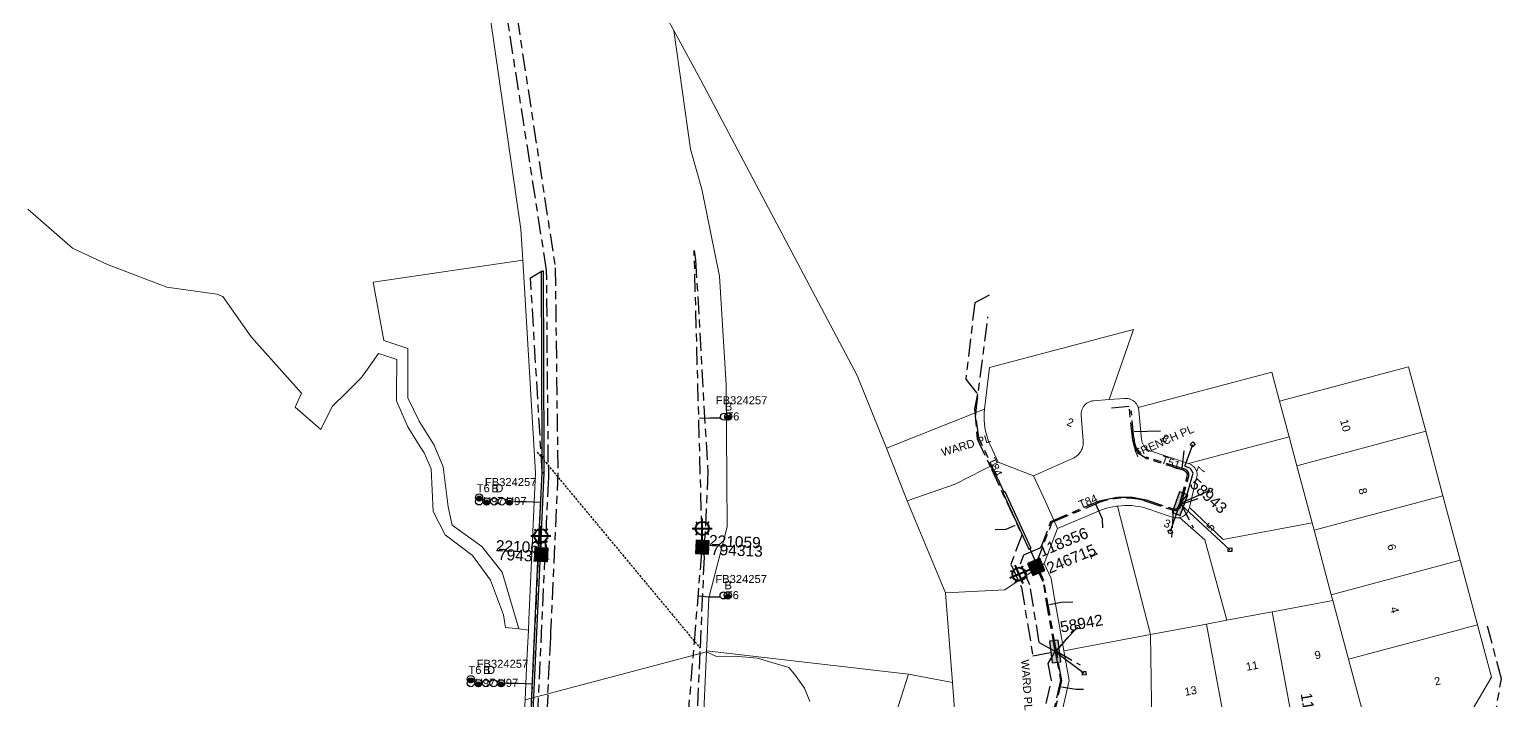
# Model space of a CAD drawing. Header units: metres. Extents: x 300929 to 302396, y 6244220 to 6246836.
# Drawn here: x 301638.2 to 301969.3, y 6245277.2 to 6245428.1 of the extents above; entities that cross this region are included whole.
import ezdxf
from ezdxf.enums import TextEntityAlignment as Align

# ---------------------------------------------------------------- set-up
doc = ezdxf.new("R2010")
doc.units = ezdxf.units.M
doc.linetypes.add('Cable Exist UG', pattern=[8.2, 4, -1.2, 1.8, -1.2])
doc.linetypes.add('DASHED', pattern=[0.75, 0.5, -0.25])
doc.layers.get('0').update_dxf_attribs({"color": 6})
doc.layers.add('Cadastre Land Parcels_SP_EXT', color=7, linetype='Continuous', lineweight=5)
doc.layers.add('Cadastre Roads_SP_EXT', color=7, linetype='Continuous', lineweight=5)
for name, color, linetype in [('Duct_SP_EXT', 7, 'Continuous'), ('Equip_SP_SL_EXT', 7, 'Continuous'), ('Mains_HV_EXT', 7, 'Continuous'), ('Mains_LV_EXT', 7, 'Continuous'), ('Mains_LV_SL_EXT', 7, 'Continuous'), ('Mains_SL_EXT', 7, 'Continuous'), ('Services_SP_EXT', 7, 'Continuous'), ('SupportsUG_SP_LV_EXT', 7, 'Continuous'), ('SupportsUG_SP_LV_SL_EXT', 7, 'Continuous'), ('Trench_SP_EXT', 7, 'Continuous')]:
    doc.layers.add(name, color=color, linetype=linetype)
doc.layers.add('UNKNOWN_FEATURES', color=1, linetype='DASHED', plot=False)
doc.styles.add('COLUMN_LABEL', font='arial.ttf')
doc.styles.add('iecARIAL', font='arial.ttf', dxfattribs={"height": 2})
doc.styles.add('POLE_LABEL', font='arial.ttf')
doc.styles.get("Standard").update_dxf_attribs({"font": 'arial.ttf'})

# ---------------------------------------------------------------- blocks, each defined once
blk = doc.blocks.new('COLUMN_EXT')
blk.add_hatch(color=256).paths.add_polyline_path([(-1.49, 1.48), (-1.49, -1.49), (1.48, -1.49), (1.48, 1.48)])
blk.add_lwpolyline([(-1.49, -1.49), (1.48, -1.49), (1.48, 1.48), (-1.49, 1.48)], close=True)
for tag, height, style, flags, p in [('STRUCTURE_PLANT_NUMBER', 0.2, 'POLE_LABEL', 9, (1.81, 0.03)), ('ASSET_NUM', 2.5, 'COLUMN_LABEL', 8, (2, 2)), ('STREET_CODE', 0.2, 'COLUMN_LABEL', 9, (1.81, -0.2))]:
    blk.add_attdef(tag, text='', height=height, dxfattribs=dict(style=style, flags=flags)).set_placement(p, align=Align.MIDDLE_LEFT)
at = {"flags": 1}
blk.add_attdef('Z', (1.81, -2.35), '', height=0.2, dxfattribs=at)
at = {"flags": 9}
for tag, p in [('COLUMN_TYPE', (1.81, -0.4)), ('OWNED_BY', (1.81, -0.6)), ('STATE', (1.81, -0.8)), ('USAGE', (1.81, -1)), ('STREETNAME', (1.81, -1.6)), ('SUBURB', (1.81, -1.8)), ('LEGEND', (1.81, -1.2)), ('LOCATION', (1.81, -1.4)), ('NOTES', (1.81, -2))]:
    blk.add_attdef(tag, text='', height=0.2, dxfattribs=at).set_placement(p, align=Align.MIDDLE_LEFT)
blk = doc.blocks.new('PILLAR_EXT')
blk.add_hatch(color=256).paths.add_polyline_path([(-2.475, 0.99), (-2.475, -0.99), (2.475, -0.99), (2.475, 0.99)])
blk.add_lwpolyline([(-2.475, -0.99), (2.475, -0.99), (2.475, 0.99), (-2.475, 0.99)], close=True)
at = {"style": 'iecARIAL', "flags": 8}
blk.add_attdef('ASSET_NUM', (1.5, 3.5), '', height=2.5, dxfattribs=at)
for tag, p, flags in [('OWNED_BY', (0, -0.2), 9), ('STATE', (0, -0.4), 9), ('SUPPORT_TYPE', (0, -0.6), 9), ('STREETNAME', (0, -1.8), 9), ('SUBURB', (0, -2), 1), ('USAGE', (0, -0.8), 9), ('LEGEND', (0, -1), 9), ('LOCATION', (0, -1.2), 9), ('NOTES', (0, -1.4), 9), ('PARENT', (0, -1.6), 9)]:
    blk.add_attdef(tag, p, '', height=0.2, dxfattribs=dict(flags=flags))
blk = doc.blocks.new('DUCT_EXT')
blk.add_circle((0, 0.8), 0.8)
at = {"flags": 1}
blk.add_attdef('Z', (0, 0), '', height=0.2, dxfattribs=at)
at = {"flags": 9}
for tag, p in [('DUCT_CODE', (0, 0)), ('XSECT_TYPE', (0, -0.2)), ('STATE', (0, -0.6)), ('FB_REFERENCE', (0, -0.4)), ('NOTES', (0, -0.8))]:
    blk.add_attdef(tag, text='', height=0.2, dxfattribs=at).set_placement(p, align=Align.MIDDLE_LEFT)
blk = doc.blocks.new('*U53')
at = {"lineweight": 40}
for p, q in [((-2.25, 4.22), (2.25, 4.22)), ((-1.46, 5.68), (-1.06, 5.28)), ((0, 1.97), (0, 6.47)), ((1.46, 5.68), (1.06, 5.28)), ((-1.46, 2.76), (-1.06, 3.16)), ((0, 0), (0, 2.72)), ((1.46, 2.76), (1.06, 3.16))]:
    blk.add_line(p, q, dxfattribs=at)
blk.add_circle((0, 4.22), 1.5, dxfattribs=at)
at = {"style": 'iecARIAL', "flags": 8}
blk.add_attdef('ASSET_NUM', (1.5, 1.5), '', height=2.5, dxfattribs=at)
for tag, p, height, flags in [('OPERATING_VOLTAGE', (0.98, -1.65), 0.2, 9), ('ORIENTATION', (0.98, -1.85), 0.2, 9), ('OWNED_BY', (0.98, -2.05), 0.2, 9), ('STATE', (0.98, -2.25), 0.2, 9), ('CONSTRUCTED_VOLTAGE', (0.98, -0.65), 0.2, 9), ('CONTROL_TYPE', (0.98, -0.85), 0.2, 9), ('LANTERN_PURPOSE', (0.98, -1.05), 0.2, 9), ('LANTERN_TYPE', (0.98, -1.25), 0.2, 9), ('NO_PHASES', (0.98, -1.45), 0.2, 9), ('USAGE', (0.98, -2.45), 0.2, 9), ('CEXIST', (0.98, -2.65), 0.2, 9), ('CNEW', (0.98, -2.85), 0.2, 9), ('CNUMBER', (0.98, -3.05), 0.2, 9), ('CREMOVE', (0.98, -3.25), 0.2, 9), ('CREPLACE', (0.98, -3.45), 0.2, 9), ('LNUMBER', (2.18, -3.25), 2.5, 8), ('LKINGHEIGHT', (0.98, -3.65), 0.2, 9), ('LBRACKET', (0.98, -3.85), 0.2, 9), ('LBRACKETVOCAB', (0.98, -4.05), 0.2, 9), ('LCATEGORY', (0.98, -4.25), 0.2, 9), ('LCHARGE1', (0.98, -4.45), 0.2, 9), ('LCHARGE1PERCENT', (0.98, -4.65), 0.2, 9), ('LCHARGE2', (0.98, -4.85), 0.2, 9), ('LCHARGE2PERCENT', (0.98, -5.05), 0.2, 9), ('LCHARGE3', (0.98, -5.25), 0.2, 9), ('LCHARGE3PERCENT', (0.98, -5.45), 0.2, 9), ('LEXIST', (0.98, -5.65), 0.2, 9), ('LLAMP', (0.98, -5.85), 0.2, 9), ('LLAMPVOCAB', (0.98, -6.05), 0.2, 9), ('LMAST', (0.98, -6.25), 0.2, 9), ('LMASTVOCAB', (0.98, -6.45), 0.2, 9), ('LNEW', (0.98, -6.65), 0.2, 9), ('STREETNAME', (0.98, -9.25), 0.2, 9), ('SUBURB', (0.98, -9.45), 0.2, 1), ('LANTNUMBER', (0.98, -6.85), 0.2, 9), ('LOUTREACH', (0.98, -7.25), 0.2, 9), ('LOUTREACHVOCAB', (0.98, -7.45), 0.2, 9), ('LRATECODE', (0.98, -7.65), 0.2, 9), ('LREMOVE', (0.98, -7.85), 0.2, 9), ('LREPLACE', (0.98, -8.05), 0.2, 9), ('LTYPE', (0.98, -8.25), 0.2, 9), ('LTYPEVOCAB', (0.98, -8.45), 0.2, 9), ('LEGEND', (0.98, -8.65), 0.2, 9), ('LOCATION', (0.98, -8.85), 0.2, 9), ('NOTES', (0.98, -9.05), 0.2, 9)]:
    blk.add_attdef(tag, p, '', height=height, dxfattribs=dict(flags=flags))
blk = doc.blocks.new('CCP_EXT')
blk.add_wipeout([(0, 0.57), (0.57, 0), (0, -0.57), (-0.57, 0)])
blk.add_lwpolyline([(-0.57, 0), (0, 0.57), (0.57, 0), (0, -0.57), (-0.57, 0)])
at = {"flags": 1}
blk.add_attdef('Z', (0, 0), '', height=0.2, dxfattribs=at)
at = {"flags": 9}
for tag, p in [('CCP_TYPE', (0, 0)), ('CONSTRUCTED_VOLTAGE', (0, -0.2)), ('OPERATING_VOLTAGE', (0, -0.6)), ('ORIENTATION', (0, -0.8)), ('OWNED_BY', (0, -1)), ('STATE', (0, -1.8)), ('NO_PHASES', (0, -0.4)), ('USAGE', (0, -1.2)), ('LEGEND', (0, -1.4)), ('LIFE_SUPPORT', (0, -1.6)), ('NOTES', (0, -2))]:
    blk.add_attdef(tag, text='', height=0.2, dxfattribs=at).set_placement(p, align=Align.MIDDLE_LEFT)
blk = doc.blocks.new('CABLE_LARGE_EXT')
h = blk.add_hatch(color=256)
edge = h.paths.add_edge_path()
edge.add_arc((0, 0.55), 0.55, 0, 360)
blk.add_circle((0, 0.55), 0.55)
at = {"flags": 1}
blk.add_attdef('Z', (0, 0), '', height=0.2, dxfattribs=at)
at = {"flags": 9}
for tag, p in [('COND_CODE', (0, 0)), ('STATE', (0, -0.4)), ('XSECT_SIZE', (0, -0.6)), ('FB_REFERENCE', (0, -0.2)), ('NOTES', (0, -0.8))]:
    blk.add_attdef(tag, text='', height=0.2, dxfattribs=at).set_placement(p, align=Align.MIDDLE_LEFT)

msp = doc.modelspace()

# ---------------------------------------------------------------- linework, layer by layer
at = {"layer": 'Cadastre Land Parcels_SP_EXT', "linetype": 'Continuous'}
for points in [[(301844.2, 6245301.44), (301835.58, 6245322.09), (301830.94, 6245333.96), (301824.3, 6245350.31), (301806.94, 6245383.1), (301802.29, 6245391.87), (301789.2, 6245416.69), (301783.07, 6245427.8), (301786.84, 6245401.2), (301789.42, 6245392.17), (301793.36, 6245372.63), (301794.83, 6245348.22), (301795.08, 6245316.3), (301790.99, 6245300.31), (301790.51, 6245289.62), (301790.46, 6245288.41), (301835.86, 6245283.13), (301845.75, 6245281.27), (301844.2, 6245301.44)], [(301750.51, 6245295.39), (301752, 6245328.42), (301749.12, 6245376.18), (301715.49, 6245371.29), (301717.89, 6245358.16), (301723.26, 6245356.37), (301723.26, 6245345.28), (301725.83, 6245340.01), (301729.21, 6245334.6), (301731.23, 6245329.73), (301732.32, 6245320.81), (301733.26, 6245316.62), (301739.89, 6245311.89), (301744.49, 6245306.07), (301748.27, 6245293.32), (301750.4, 6245293.07), (301750.51, 6245295.39)], [(301880.98, 6245344.88), (301886.48, 6245360.66), (301854.08, 6245352.1), (301852.97, 6245342.71), (301852.9, 6245341.9), (301852.87, 6245341.08), (301852.89, 6245340.26), (301852.95, 6245339.45), (301853.05, 6245338.64), (301853.2, 6245337.83), (301853.39, 6245337.03), (301853.63, 6245336.25), (301853.9, 6245335.48), (301854.22, 6245334.73), (301856.02, 6245330.79), (301864, 6245327.76), (301872.77, 6245331.62), (301872.96, 6245331.71), (301873.15, 6245331.8), (301873.32, 6245331.91), (301873.5, 6245332.03), (301873.66, 6245332.15), (301873.82, 6245332.28), (301873.98, 6245332.42), (301874.12, 6245332.57), (301874.26, 6245332.73), (301874.39, 6245332.89), (301874.51, 6245333.06), (301874.62, 6245333.23), (301874.72, 6245333.41), (301874.81, 6245333.6), (301874.9, 6245333.79), (301874.97, 6245333.98), (301875.03, 6245334.18), (301875.09, 6245334.38), (301875.13, 6245334.58), (301875.16, 6245334.79), (301875.18, 6245334.99), (301875.19, 6245335.2), (301875.19, 6245335.41), (301875.18, 6245335.61), (301874.72, 6245341.37), (301874.71, 6245341.53), (301874.71, 6245341.68), (301874.72, 6245341.84), (301874.74, 6245342), (301874.76, 6245342.15), (301874.79, 6245342.31), (301874.83, 6245342.46), (301874.88, 6245342.61), (301874.94, 6245342.75), (301875, 6245342.9), (301875.07, 6245343.04), (301875.15, 6245343.17), (301875.24, 6245343.31), (301875.33, 6245343.43), (301875.43, 6245343.56), (301875.53, 6245343.67), (301875.64, 6245343.79), (301875.76, 6245343.89), (301875.88, 6245343.99), (301876.01, 6245344.08), (301876.14, 6245344.17), (301876.28, 6245344.25), (301876.42, 6245344.32), (301876.56, 6245344.38), (301876.71, 6245344.44), (301876.86, 6245344.49), (301877.01, 6245344.53), (301877.16, 6245344.56), (301877.32, 6245344.59), (301877.48, 6245344.6), (301880.98, 6245344.88)], [(301919.34, 6245344.5), (301917.58, 6245351.01), (301887.56, 6245343.07), (301887.7, 6245342.39), (301888.31, 6245335.89), (301888.33, 6245335.73), (301888.36, 6245335.57), (301888.4, 6245335.41), (301888.44, 6245335.25), (301888.5, 6245335.1), (301888.56, 6245334.95), (301888.63, 6245334.8), (301888.7, 6245334.66), (301888.79, 6245334.52), (301888.88, 6245334.38), (301888.98, 6245334.25), (301889.08, 6245334.13), (301889.19, 6245334.01), (301889.31, 6245333.9), (301889.43, 6245333.79), (301889.56, 6245333.69), (301889.7, 6245333.6), (301889.83, 6245333.51), (301889.98, 6245333.44), (301890.12, 6245333.37), (301890.27, 6245333.3), (301890.43, 6245333.25), (301898.85, 6245330.5), (301921.48, 6245336.48), (301919.34, 6245344.5)], [(301952.2, 6245337.77), (301948.32, 6245352.27), (301919.34, 6245344.5), (301921.48, 6245336.48), (301923.21, 6245330.01), (301952.2, 6245337.77)], [(301956.07, 6245323.28), (301952.2, 6245337.77), (301923.21, 6245330.01), (301926.64, 6245317.15), (301927.08, 6245315.52), (301956.07, 6245323.28)], [(301923.21, 6245330.01), (301921.48, 6245336.48), (301898.85, 6245330.5), (301899.1, 6245330.41), (301899.23, 6245330.35), (301899.37, 6245330.28), (301899.49, 6245330.21), (301899.62, 6245330.12), (301899.74, 6245330.04), (301899.85, 6245329.94), (301899.96, 6245329.84), (301900.07, 6245329.74), (301900.17, 6245329.63), (301900.26, 6245329.51), (301900.35, 6245329.39), (301900.43, 6245329.27), (301900.5, 6245329.14), (301900.57, 6245329.01), (301900.63, 6245328.87), (301900.68, 6245328.73), (301900.73, 6245328.59), (301900.77, 6245328.45), (301900.8, 6245328.31), (301900.8, 6245328.28), (301900.8, 6245328.14), (301900.8, 6245327.97), (301900.78, 6245327.8), (301900.75, 6245327.63), (301900.72, 6245327.46), (301900.68, 6245327.29), (301900.62, 6245327.13), (301900.56, 6245326.97), (301900.49, 6245326.81), (301900.48, 6245326.78), (301899.08, 6245320.63), (301906.66, 6245313.43), (301926.64, 6245317.15), (301923.21, 6245330.01)], [(301890.31, 6245292.08), (301882.89, 6245320.94), (301882.62, 6245320.9), (301881.8, 6245320.77), (301880.98, 6245320.59), (301880.18, 6245320.37), (301879.38, 6245320.1), (301878.6, 6245319.8), (301869.4, 6245315.92), (301866.4, 6245308.04), (301867.93, 6245304.69), (301868.59, 6245300.98), (301870.81, 6245288.5), (301870.82, 6245288.44), (301890.31, 6245292.08)], [(301894.24, 6245318.78), (301889.95, 6245320.25), (301889.26, 6245320.47), (301888.48, 6245320.67), (301887.69, 6245320.83), (301886.9, 6245320.96), (301886.1, 6245321.04), (301885.3, 6245321.08), (301884.49, 6245321.07), (301883.69, 6245321.03), (301882.89, 6245320.94), (301890.31, 6245292.08), (301902.92, 6245294.43), (301907.49, 6245295.28), (301902.52, 6245313.33), (301896.83, 6245318.36), (301896.68, 6245318.33), (301896.53, 6245318.31), (301896.37, 6245318.29), (301896.22, 6245318.29), (301896.07, 6245318.29), (301895.92, 6245318.3), (301895.77, 6245318.32), (301895.62, 6245318.34), (301895.46, 6245318.38), (301895.32, 6245318.42), (301895.25, 6245318.44), (301894.24, 6245318.78)], [(301926.64, 6245317.15), (301906.66, 6245313.43), (301899.08, 6245320.63), (301898.88, 6245320.09), (301898.83, 6245319.96), (301898.77, 6245319.83), (301898.7, 6245319.7), (301898.62, 6245319.58), (301898.54, 6245319.46), (301898.46, 6245319.34), (301898.36, 6245319.23), (301898.27, 6245319.13), (301898.16, 6245319.03), (301898.05, 6245318.93), (301897.94, 6245318.85), (301897.82, 6245318.76), (301897.7, 6245318.69), (301897.57, 6245318.62), (301897.44, 6245318.56), (301897.31, 6245318.5), (301897.18, 6245318.45), (301897.04, 6245318.41), (301896.9, 6245318.37), (301896.83, 6245318.36), (301902.52, 6245313.33), (301907.49, 6245295.28), (301917.68, 6245297.18), (301918.16, 6245297.26), (301931.31, 6245299.71), (301930.95, 6245301.02), (301927.08, 6245315.52), (301926.64, 6245317.15)], [(301959.95, 6245308.78), (301956.07, 6245323.28), (301927.08, 6245315.52), (301930.95, 6245301.02), (301959.95, 6245308.78)], [(301934.83, 6245286.52), (301963.82, 6245294.28), (301959.95, 6245308.78), (301930.95, 6245301.02), (301931.31, 6245299.71), (301934.83, 6245286.52)], [(301939.08, 6245270.62), (301934.83, 6245286.52), (301931.31, 6245299.71), (301918.16, 6245297.26), (301917.68, 6245297.18), (301923.16, 6245267.66), (301939.08, 6245270.62)], [(301908.4, 6245264.92), (301902.92, 6245294.43), (301890.31, 6245292.08), (301890.78, 6245261.65), (301908.4, 6245264.92)], [(301923.16, 6245267.66), (301917.68, 6245297.18), (301907.49, 6245295.28), (301902.92, 6245294.43), (301908.4, 6245264.92), (301923.16, 6245267.66)], [(301962.7, 6245275.26), (301966.97, 6245282.52), (301963.82, 6245294.28), (301934.83, 6245286.52), (301939.08, 6245270.62), (301958.92, 6245274.31), (301962.7, 6245275.26)], [(301890.78, 6245261.65), (301890.31, 6245292.08), (301870.82, 6245288.44), (301872.02, 6245281.71), (301867.7, 6245262.98), (301872.25, 6245258.23), (301890.78, 6245261.65)], [(301752.39, 6245171.85), (301776.1, 6245177.97), (301781.98, 6245209.89), (301789.63, 6245269.9), (301790.45, 6245288.19), (301770.06, 6245282.78), (301749.68, 6245277.37), (301749.46, 6245273.41), (301742.44, 6245218.11), (301727.02, 6245165.3), (301752.39, 6245171.85)], [(301827.33, 6245188.37), (301832.95, 6245194.19), (301834.04, 6245198.92), (301839.41, 6245221.97), (301845.21, 6245247.03), (301847.56, 6245257.27), (301845.75, 6245281.27), (301835.86, 6245283.13), (301832.4, 6245272.4), (301831.26, 6245262.3), (301830.22, 6245252.6), (301826.34, 6245245.95), (301816.63, 6245241.7), (301810.36, 6245234.52), (301807.91, 6245225.49), (301814.19, 6245213.82), (301821.47, 6245201.56), (301824.42, 6245185.34), (301827.33, 6245188.37)]]:
    msp.add_lwpolyline(points, close=True, dxfattribs=at)
for points in [[(301749.46, 6245273.41), (301749.68, 6245277.37), (301749.64, 6245277.46), (301750.07, 6245286.25), (301750.4, 6245293.07), (301748.27, 6245293.32), (301745.22, 6245293.68), (301745.08, 6245294.55), (301744.76, 6245296.47), (301741.83, 6245304.28), (301737.78, 6245309.81), (301731.7, 6245314.47), (301728.95, 6245319.7), (301728.5, 6245329.29), (301726.93, 6245332.88), (301726.08, 6245334.25), (301723.24, 6245338.79), (301722.67, 6245340.09), (301720.69, 6245344.6), (301720.71, 6245346.22), (301720.79, 6245353.92), (301718.54, 6245354.65), (301716.7, 6245355.24), (301713.84, 6245351.21), (301713.03, 6245350.07), (301712.94, 6245349.93), (301709.37, 6245346.42), (301706.22, 6245343.31), (301703.69, 6245338.15), (301697.92, 6245343.15), (301699.39, 6245346.36), (301688, 6245358.96), (301681.7, 6245368.02), (301680.32, 6245368.6), (301669.1, 6245370.15), (301657.29, 6245374.65), (301655.73, 6245375.24), (301647.84, 6245378.93), (301637.82, 6245387.71)], [(301813.67, 6245277.04), (301812.51, 6245280.02), (301810.25, 6245283.18), (301808.93, 6245284.65), (301805.11, 6245285.79), (301801.89, 6245286.73), (301796.87, 6245287.23), (301792.67, 6245287.16), (301790.45, 6245288.19), (301789.63, 6245269.9)]]:
    msp.add_lwpolyline(points, dxfattribs=at)
at = {"layer": 'Cadastre Roads_SP_EXT', "linetype": 'Continuous'}
msp.add_lwpolyline([(301740.8, 6245437.69), (301748.7, 6245383.18), (301749.12, 6245376.18), (301752, 6245328.42), (301750.51, 6245295.39), (301750.4, 6245293.07), (301750.07, 6245286.25), (301749.64, 6245277.46), (301749.68, 6245277.37), (301770.06, 6245282.78), (301790.45, 6245288.19), (301790.46, 6245288.41), (301790.51, 6245289.62), (301790.99, 6245300.31), (301795.08, 6245316.3), (301794.83, 6245348.22), (301793.36, 6245372.63), (301789.42, 6245392.17), (301786.84, 6245401.2), (301783.07, 6245427.8), (301757.71, 6245473.81)], dxfattribs=at)
msp.add_lwpolyline([(301846.36, 6245325.85), (301856.02, 6245330.8), (301854.22, 6245334.73), (301853.9, 6245335.48), (301853.63, 6245336.25), (301853.39, 6245337.04), (301853.2, 6245337.83), (301853.05, 6245338.64), (301852.95, 6245339.45), (301852.89, 6245340.26), (301852.87, 6245341.08), (301852.9, 6245341.9), (301852.97, 6245342.71), (301830.94, 6245333.96), (301835.58, 6245322.09), (301846.36, 6245325.85)], close=True, dxfattribs=at)
at = {"layer": 'Duct_SP_EXT'}
for p, q in [((301753.45, 6245332.11), (301753.31, 6245373.77)), ((301753.31, 6245373.77), (301753.55, 6245373.77)), ((301753.79, 6245373.77), (301753.55, 6245373.77)), ((301753.93, 6245332.12), (301753.79, 6245373.77)), ((301753.45, 6245332.11), (301753.69, 6245332.12)), ((301753.45, 6245332.11), (301753.69, 6245332.12)), ((301753.46, 6245328.43), (301753.45, 6245332.11)), ((301753.93, 6245332.12), (301753.69, 6245332.12)), ((301753.93, 6245332.12), (301753.69, 6245332.12)), ((301753.94, 6245328.42), (301753.93, 6245332.12)), ((301752.61, 6245310.2), (301753.46, 6245328.43)), ((301753.09, 6245310.18), (301753.94, 6245328.42)), ((301753.46, 6245328.43), (301753.7, 6245328.43)), ((301753.94, 6245328.42), (301753.7, 6245328.43)), ((301857.1, 6245323.99), (301857.32, 6245324.09)), ((301857.1, 6245323.99), (301862.91, 6245311.25)), ((301857.54, 6245324.19), (301857.32, 6245324.09)), ((301857.54, 6245324.19), (301863.35, 6245311.45)), ((301862.91, 6245311.25), (301863.13, 6245311.35)), ((301863.35, 6245311.45), (301863.13, 6245311.35)), ((301750.91, 6245273.28), (301752.61, 6245310.2)), ((301751.39, 6245273.24), (301753.09, 6245310.18)), ((301752.61, 6245310.2), (301752.85, 6245310.19)), ((301752.61, 6245310.2), (301752.85, 6245310.19)), ((301753.09, 6245310.18), (301752.85, 6245310.19)), ((301753.09, 6245310.18), (301752.85, 6245310.19))]:
    msp.add_line(p, q, dxfattribs=at)
for points in [[(301793.63, 6245340.67), (301791.16, 6245340.67), (301788.88, 6245340.61)], [(301747.27, 6245322), (301749.98, 6245322), (301752.99, 6245321.86)], [(301793.61, 6245300.49), (301791, 6245300.49), (301788.75, 6245300.67)], [(301745.33, 6245281.14), (301748.17, 6245281.14), (301751.13, 6245281)]]:
    msp.add_lwpolyline(points, dxfattribs=at)
at = {"layer": 'Duct_SP_EXT', "linetype": 'Continuous'}
for points in [[(301892.57, 6245337.79), (301886.66, 6245337.65)], [(301879.6, 6245316.03), (301879.53, 6245318.02), (301878.02, 6245321.36)], [(301855.4, 6245315.67), (301857.84, 6245315.72), (301859.85, 6245316.64)], [(301872.8, 6245299.37), (301870.2, 6245299.3), (301867.61, 6245298.78)], [(301875.25, 6245279.74), (301873.52, 6245279.71), (301870.26, 6245280.28)]]:
    msp.add_lwpolyline(points, dxfattribs=at)
at = {"layer": 'Mains_HV_EXT', "linetype": 'Cable Exist UG'}
msp.add_lwpolyline([(301707.25, 6245141.14), (301708.21, 6245142.84), (301719.76, 6245138.88), (301729.91, 6245164.51), (301745.39, 6245217.5), (301752.49, 6245273.85), (301754.89, 6245325.93), (301754.89, 6245325.93, 0.04399), (301754.86, 6245330.77), (301754.86, 6245330.77), (301754.48, 6245373.97), (301745.67, 6245430.51), (301732.27, 6245484.32), (301710.56, 6245552.2), (301690.4, 6245618.13), (301675.35, 6245678.18), (301670.17, 6245707.71), (301669.97, 6245708.9)], format="xyb", dxfattribs=at)
msp.add_lwpolyline([(301755.77, 6245573.08), (301754.25, 6245571.87), (301710.96, 6245557.33), (301710.96, 6245557.33), (301734.19, 6245484.87), (301747.85, 6245430.8), (301756.42, 6245374.48), (301756.42, 6245374.48), (301757, 6245328.45), (301755.51, 6245295.15), (301755.39, 6245292.83), (301755.32, 6245291.37), (301755.32, 6245291.37), (301755.06, 6245286), (301754.69, 6245278.52), (301754.75, 6245278.41), (301754.44, 6245272.95), (301747.35, 6245217.09), (301741.84, 6245198.2), (301731.79, 6245163.9), (301721.95, 6245139.2), (301723.36, 6245137.04)], dxfattribs=at)
at = {"layer": 'Mains_LV_EXT', "linetype": 'Cable Exist UG'}
for points in [[(301854.05, 6245368.35), (301850.77, 6245366.65), (301848.75, 6245349.45), (301851.39, 6245346.21), (301850.75, 6245342.79), (301851.33, 6245336.03), (301854.57, 6245329.24), (301861.39, 6245314.44), (301858.88, 6245307.9), (301861.28, 6245302.66), (301863.85, 6245287.29), (301868.86, 6245288.26)], [(301939.91, 6245258.57), (301941.26, 6245260.87), (301954.36, 6245263.29), (301960.15, 6245263.99), (301965.99, 6245264.08), (301969.25, 6245282.14), (301965.81, 6245294.89)]]:
    msp.add_lwpolyline(points, dxfattribs=at)
at = {"layer": 'Mains_LV_SL_EXT', "linetype": 'Cable Exist UG'}
for points in [[(301868.86, 6245288.26), (301866.16, 6245303.95), (301864.61, 6245307.28)], [(301868.86, 6245288.26), (301870.07, 6245281.73), (301865.62, 6245262.36), (301868.63, 6245259.22)]]:
    msp.add_lwpolyline(points, dxfattribs=at)
at = {"layer": 'Mains_SL_EXT', "linetype": 'Cable Exist UG'}
for points in [[(301787.67, 6245378.37), (301787.99, 6245376.23), (301790.73, 6245328.61), (301790.09, 6245313.79), (301789.5, 6245311.72)], [(301753.25, 6245310.05), (301752.75, 6245311.73), (301753.49, 6245328.6), (301750.86, 6245372.21), (301753.48, 6245373.83)], [(301789.5, 6245311.72), (301789.9, 6245309.47), (301788.95, 6245288.26), (301788.13, 6245270.03), (301785.6, 6245250.15), (301784.28, 6245248.92)], [(301748.88, 6245252.9), (301748.6, 6245254.76), (301750.95, 6245273.27), (301752.59, 6245308.26), (301753.25, 6245310.05)]]:
    msp.add_lwpolyline(points, dxfattribs=at)
at = {"layer": 'Trench_SP_EXT', "linetype": 'Cable Exist UG'}
for points in [[(301789.5, 6245311.72), (301787.67, 6245378.37)], [(301855.94, 6245327.07), (301851.71, 6245336.25), (301850.98, 6245341.73), (301853.73, 6245363.5)], [(301886.57, 6245336.19), (301885.97, 6245342.45)], [(301897.75, 6245329.3), (301889.86, 6245331.78)], [(301897.21, 6245321.39), (301898.91, 6245327.62)], [(301855.94, 6245327.07), (301857.32, 6245324.09)], [(301888.78, 6245322.17), (301895.39, 6245320.05)], [(301897.21, 6245321.39), (301899.92, 6245316.04)], [(301787.72, 6245290.3), (301789.5, 6245311.72)], [(301863.13, 6245311.35), (301864.6, 6245308.07)], [(301784.27, 6245248.87), (301787.72, 6245290.3)], [(301868.96, 6245259.31), (301865.94, 6245262.46), (301870.38, 6245281.74), (301869.15, 6245288.32)]]:
    msp.add_lwpolyline(points, dxfattribs=at)
for points in [[(301889.86, 6245331.78, -0.325009), (301886.57, 6245336.19)], [(301898.91, 6245327.62, 0.45441), (301897.75, 6245329.3)], [(301878.37, 6245321.63, -0.158974), (301888.78, 6245322.17)], [(301895.43, 6245320.04, 0.464966), (301897.21, 6245321.39)]]:
    msp.add_lwpolyline(points, format="xyb", dxfattribs=at)
at = {"layer": 'UNKNOWN_FEATURES'}
msp.add_lwpolyline([(301752.34, 6245333.09), (301789.01, 6245289.02)], dxfattribs=at)

# ---------------------------------------------------------------- block references
at = {"layer": 'Duct_SP_EXT'}
for name, p in [('DUCT_EXT', (301794.39, 6245340.25)), ('DUCT_EXT', (301795.34, 6245340.27)), ('CABLE_LARGE_EXT', (301795.34, 6245340.27)), ('DUCT_EXT', (301739.3, 6245322.08)), ('DUCT_EXT', (301739.3, 6245321.19)), ('CABLE_LARGE_EXT', (301739.3, 6245322.08)), ('DUCT_EXT', (301741, 6245321.18)), ('CABLE_LARGE_EXT', (301741, 6245321.18)), ('DUCT_EXT', (301742.7, 6245321.18)), ('DUCT_EXT', (301744.4, 6245321.18)), ('DUCT_EXT', (301746.1, 6245321.16)), ('CABLE_LARGE_EXT', (301746.1, 6245321.16)), ('DUCT_EXT', (301794.29, 6245300.07)), ('DUCT_EXT', (301795.24, 6245300.09)), ('CABLE_LARGE_EXT', (301795.24, 6245300.09)), ('DUCT_EXT', (301737.43, 6245280.35)), ('DUCT_EXT', (301737.44, 6245281.24)), ('CABLE_LARGE_EXT', (301737.44, 6245281.24)), ('DUCT_EXT', (301739.13, 6245280.34)), ('CABLE_LARGE_EXT', (301739.13, 6245280.34)), ('DUCT_EXT', (301740.84, 6245280.33)), ('DUCT_EXT', (301742.54, 6245280.33)), ('DUCT_EXT', (301744.24, 6245280.32)), ('CABLE_LARGE_EXT', (301744.24, 6245280.32))]:
    msp.add_blockref(name, p, dxfattribs=at)
at = {"layer": 'Equip_SP_SL_EXT'}
ref = msp.add_blockref('*U53', (301789.5, 6245311.72), dxfattribs=at)
ref.add_attrib('ASSET_NUM', '221059', dxfattribs={"layer": '0', "height": 2.5, "rotation": 357.4137, "style": 'iecARIAL'}).set_placement((301791, 6245313.22), align=Align.MIDDLE_LEFT)
ref = msp.add_blockref('*U53', (301753.2, 6245310.05), dxfattribs=at)
ref.add_attrib('ASSET_NUM', '221060', dxfattribs={"layer": '0', "height": 2.5, "rotation": 357.4315, "style": 'iecARIAL'}).set_placement((301754.7, 6245311.55), align=Align.MIDDLE_RIGHT)
ref = msp.add_blockref('*U53', (301864.61, 6245307.28), dxfattribs=dict(at, rotation=113.3157496605828))
ref.add_attrib('ASSET_NUM', '118356', dxfattribs={"layer": '0', "height": 2.5, "rotation": 22.622, "style": 'iecARIAL'}).set_placement((301866.11, 6245308.78), align=Align.BOTTOM_LEFT)
ref = msp.add_blockref('*U53', (301923.74, 6245265.69), dxfattribs=at)
ref.add_attrib('ASSET_NUM', '118352', dxfattribs={"layer": '0', "height": 2.5, "rotation": 279.4747, "style": 'iecARIAL'}).set_placement((301925.24, 6245267.19), align=Align.BOTTOM_RIGHT)
at = {"layer": 'SupportsUG_SP_LV_EXT'}
ref = msp.add_blockref('PILLAR_EXT', (301896.92, 6245321.49), dxfattribs=dict(at, rotation=70.03617810308673))
ref.add_attrib('ASSET_NUM', '58943', dxfattribs={"layer": '0', "height": 2.5, "rotation": 317.8629, "style": 'iecARIAL'}).set_placement((301898.42, 6245324.99), align=Align.BOTTOM_LEFT)
ref = msp.add_blockref('PILLAR_EXT', (301868.86, 6245288.26), dxfattribs=dict(at, rotation=97.47737730582558))
ref.add_attrib('ASSET_NUM', '58942', dxfattribs={"layer": '0', "height": 2.5, "rotation": 10.0976, "style": 'iecARIAL'}).set_placement((301870.36, 6245291.76), align=Align.BOTTOM_LEFT)
at = {"layer": 'SupportsUG_SP_LV_SL_EXT'}
ref = msp.add_blockref('COLUMN_EXT', (301753.25, 6245310.05), dxfattribs=dict(at, rotation=267.4328017455902))
ref.add_attrib('ASSET_NUM', '794314', dxfattribs={"layer": '0', "height": 2.5, "rotation": 357.1893, "style": 'COLUMN_LABEL'}).set_placement((301755.25, 6245310.8), align=Align.TOP_RIGHT)
ref = msp.add_blockref('COLUMN_EXT', (301789.5, 6245311.72), dxfattribs=dict(at, rotation=87.538426776198))
ref.add_attrib('ASSET_NUM', '794313', dxfattribs={"layer": '0', "height": 2.5, "rotation": 357.925, "style": 'COLUMN_LABEL'}).set_placement((301791.5, 6245312.47), align=Align.TOP_LEFT)
ref = msp.add_blockref('COLUMN_EXT', (301864.61, 6245307.28), dxfattribs=dict(at, rotation=113.3157496605828))
ref.add_attrib('ASSET_NUM', '246715', dxfattribs={"layer": '0', "height": 2.5, "rotation": 22.622, "style": 'COLUMN_LABEL'}).set_placement((301866.61, 6245308.03), align=Align.TOP_LEFT)

# ---------------------------------------------------------------- texts
at = {"layer": 'Cadastre Land Parcels_SP_EXT'}
for s, rotation, p in [('2', 339.1917, (301871.29, 6245339.16)), ('10', 284.847, (301932.91, 6245340.2)), ('8', 324.4918, (301892.49, 6245335.81)), ('7', 71.1251, (301902.32, 6245328.12)), ('8', 284.8469, (301937.04, 6245324.75)), ('3', 341.1583, (301893.12, 6245316.38)), ('5', 48.6117, (301904.03, 6245315.17)), ('1', 294.5652, (301876.48, 6245310.15)), ('6', 284.847, (301943.51, 6245312.15)), ('4', 284.8472, (301944.17, 6245298.06)), ('9', 10.5525, (301927.37, 6245286.49)), ('11', 10.5527, (301911.93, 6245283.9)), ('2', 14.1423, (301954.39, 6245280.58)), ('13', 10.466, (301898.1, 6245278.27))]:
    msp.add_text(s, height=1.8, rotation=rotation, dxfattribs=at).set_placement(p)
at = {"layer": 'Cadastre Roads_SP_EXT'}
for rotation, p in [(16.7458, (301843.57, 6245332.11)), (274.0446, (301861.2, 6245286.4))]:
    msp.add_text('WARD PL', height=1.8, rotation=rotation, dxfattribs=at).set_placement(p)
at = {"layer": 'Duct_SP_EXT'}
for s, p in [('FB324257', (301792.53, 6245343.82)), ('B', (301794.58, 6245342.42)), ('T6', (301794.9, 6245340.2)), ('FB324257', (301740.6, 6245325.45)), ('T6', (301738.76, 6245324.07)), ('B', (301742.05, 6245324.04)), ('D', (301742.95, 6245324.04)), ('U97', (301740.18, 6245321.18)), ('U97', (301745.36, 6245321.16)), ('FB324257', (301792.43, 6245303.65)), ('B', (301794.48, 6245302.25)), ('T6', (301794.79, 6245300.02)), ('T6', (301736.9, 6245283.23)), ('FB324257', (301738.74, 6245284.6)), ('B', (301740.18, 6245283.2)), ('D', (301741.08, 6245283.2)), ('U97', (301738.32, 6245280.34)), ('U97', (301743.5, 6245280.32))]:
    msp.add_text(s, height=1.8, dxfattribs=at).set_placement(p)
at = {"layer": 'Mains_LV_EXT'}
for s, rotation, p in [('T84', 294.6673, (301853.62, 6245331.33)), ('T51', 340.0024, (301892.49, 6245330.64)), ('T84', 22.5572, (301874.58, 6245320.35))]:
    msp.add_text(s, height=1.8, rotation=rotation, dxfattribs=at).set_placement(p)

# ---------------------------------------------------------------- next in the draw order: block references
at = {"layer": 'Services_SP_EXT'}
msp.add_blockref('CCP_EXT', (301899.81, 6245334.8), dxfattribs=at)
for p, rotation in [((301903.74, 6245324.52), 21.07547944627877), ((301894.74, 6245315.22), 249.9461211533278), ((301908.17, 6245311.13), 317.4300723884223), ((301873.85, 6245293.73), 57.82126377287801), ((301875.36, 6245283.37), 321.8739604647913)]:
    msp.add_blockref('CCP_EXT', p, dxfattribs=dict(at, rotation=rotation))

# ---------------------------------------------------------------- next in the draw order: linework, layer by layer
at = {"layer": 'Cadastre Roads_SP_EXT', "linetype": 'Continuous'}
for points in [[(301900.48, 6245326.78), (301900.49, 6245326.81), (301900.56, 6245326.97), (301900.62, 6245327.13), (301900.68, 6245327.29), (301900.72, 6245327.46), (301900.75, 6245327.63), (301900.78, 6245327.8), (301900.8, 6245327.97), (301900.8, 6245328.14), (301900.8, 6245328.28), (301900.8, 6245328.31), (301900.77, 6245328.45), (301900.73, 6245328.59), (301900.68, 6245328.73), (301900.63, 6245328.87), (301900.57, 6245329.01), (301900.5, 6245329.14), (301900.43, 6245329.27), (301900.35, 6245329.39), (301900.26, 6245329.51), (301900.17, 6245329.63), (301900.07, 6245329.74), (301899.96, 6245329.84), (301899.85, 6245329.94), (301899.74, 6245330.04), (301899.62, 6245330.12), (301899.49, 6245330.21), (301899.37, 6245330.28), (301899.23, 6245330.35), (301899.1, 6245330.41), (301898.85, 6245330.5), (301890.43, 6245333.25), (301890.27, 6245333.3), (301890.12, 6245333.37), (301889.98, 6245333.44), (301889.83, 6245333.51), (301889.7, 6245333.6), (301889.56, 6245333.69), (301889.43, 6245333.79), (301889.31, 6245333.9), (301889.19, 6245334.01), (301889.08, 6245334.13), (301888.98, 6245334.25), (301888.88, 6245334.38), (301888.79, 6245334.52), (301888.7, 6245334.66), (301888.63, 6245334.8), (301888.56, 6245334.95), (301888.5, 6245335.1), (301888.44, 6245335.25), (301888.4, 6245335.41), (301888.36, 6245335.57), (301888.33, 6245335.73), (301888.31, 6245335.89), (301887.7, 6245342.39), (301887.56, 6245343.07), (301887.51, 6245343.22), (301887.45, 6245343.37), (301887.38, 6245343.51), (301887.3, 6245343.65), (301887.22, 6245343.79), (301887.13, 6245343.92), (301887.03, 6245344.05), (301886.93, 6245344.17), (301886.82, 6245344.29), (301886.7, 6245344.4), (301886.58, 6245344.5), (301886.45, 6245344.6), (301886.32, 6245344.69), (301886.19, 6245344.77), (301886.05, 6245344.85), (301885.9, 6245344.92), (301885.75, 6245344.98), (301885.6, 6245345.03), (301885.45, 6245345.07), (301885.29, 6245345.11), (301884.46, 6245345.16), (301880.98, 6245344.88), (301877.48, 6245344.6), (301877.32, 6245344.59), (301877.16, 6245344.56), (301877.01, 6245344.53), (301876.86, 6245344.49), (301876.71, 6245344.44), (301876.56, 6245344.38), (301876.42, 6245344.32), (301876.28, 6245344.25), (301876.14, 6245344.17), (301876.01, 6245344.08), (301875.88, 6245343.99), (301875.76, 6245343.89), (301875.64, 6245343.79), (301875.53, 6245343.67), (301875.43, 6245343.56), (301875.33, 6245343.43), (301875.24, 6245343.31), (301875.15, 6245343.17), (301875.07, 6245343.04), (301875, 6245342.9), (301874.94, 6245342.75), (301874.88, 6245342.61), (301874.83, 6245342.46), (301874.79, 6245342.31), (301874.76, 6245342.15), (301874.74, 6245342), (301874.72, 6245341.84), (301874.71, 6245341.68), (301874.71, 6245341.53), (301874.72, 6245341.37), (301875.18, 6245335.61), (301875.19, 6245335.41), (301875.19, 6245335.2), (301875.18, 6245334.99), (301875.16, 6245334.79), (301875.13, 6245334.58), (301875.09, 6245334.38), (301875.03, 6245334.18), (301874.97, 6245333.98), (301874.9, 6245333.79), (301874.81, 6245333.6), (301874.72, 6245333.41), (301874.62, 6245333.23), (301874.51, 6245333.06), (301874.39, 6245332.89), (301874.26, 6245332.73), (301874.12, 6245332.57), (301873.98, 6245332.42), (301873.82, 6245332.28), (301873.66, 6245332.15), (301873.5, 6245332.03), (301873.32, 6245331.91), (301873.15, 6245331.8), (301872.96, 6245331.71), (301872.77, 6245331.62), (301864, 6245327.76), (301866.65, 6245321.95), (301869.4, 6245315.92), (301878.6, 6245319.8), (301879.38, 6245320.1), (301880.18, 6245320.37), (301880.98, 6245320.59), (301881.8, 6245320.77), (301882.62, 6245320.9), (301882.89, 6245320.94), (301883.69, 6245321.03), (301884.49, 6245321.07), (301885.3, 6245321.08), (301886.1, 6245321.04), (301886.9, 6245320.96), (301887.69, 6245320.83), (301888.48, 6245320.67), (301889.26, 6245320.47), (301889.95, 6245320.25), (301894.24, 6245318.78), (301895.25, 6245318.44), (301895.32, 6245318.42), (301895.46, 6245318.38), (301895.62, 6245318.34), (301895.77, 6245318.32), (301895.92, 6245318.3), (301896.07, 6245318.29), (301896.22, 6245318.29), (301896.37, 6245318.29), (301896.53, 6245318.31), (301896.68, 6245318.33), (301896.83, 6245318.36), (301896.9, 6245318.37), (301897.04, 6245318.41), (301897.18, 6245318.45), (301897.31, 6245318.5), (301897.44, 6245318.56), (301897.57, 6245318.62), (301897.7, 6245318.69), (301897.82, 6245318.76), (301897.94, 6245318.85), (301898.05, 6245318.93), (301898.16, 6245319.03), (301898.27, 6245319.13), (301898.36, 6245319.23), (301898.46, 6245319.34), (301898.54, 6245319.46), (301898.62, 6245319.58), (301898.7, 6245319.7), (301898.77, 6245319.83), (301898.83, 6245319.96), (301898.88, 6245320.09), (301899.08, 6245320.63), (301900.48, 6245326.78)], [(301855.06, 6245259.43), (301867.7, 6245262.98), (301872.02, 6245281.71), (301870.82, 6245288.44), (301870.81, 6245288.5), (301868.59, 6245300.98), (301867.93, 6245304.69), (301866.4, 6245308.04), (301857.54, 6245302.1), (301844.2, 6245301.44), (301845.75, 6245281.27), (301847.56, 6245257.27), (301855.06, 6245259.43)]]:
    msp.add_lwpolyline(points, close=True, dxfattribs=at)
at = {"layer": 'Mains_LV_EXT', "linetype": 'Cable Exist UG'}
for points in [[(301896.92, 6245321.49), (301898.58, 6245327.61), (301898.64, 6245328.17), (301898.35, 6245328.67), (301897.67, 6245329.01), (301889.48, 6245331.58), (301887.84, 6245332.61), (301886.79, 6245334.04), (301886.29, 6245335.78), (301885.5, 6245343.3), (301881.15, 6245342.9)], [(301868.86, 6245288.26), (301865.28, 6245290.27), (301863.18, 6245303.28), (301861.05, 6245307.96), (301861.82, 6245309.97), (301865.68, 6245311.68), (301867.88, 6245317.45), (301878.81, 6245322.16), (301882.91, 6245322.96), (301886.24, 6245322.94), (301889.3, 6245322.33), (301895.7, 6245320.26), (301896.39, 6245320.44), (301896.92, 6245321.49)], [(301895.52, 6245250.33), (301895.06, 6245252.39), (301868.36, 6245247.67), (301866.62, 6245256.98), (301863.15, 6245260.6), (301868.02, 6245281.76), (301867.25, 6245285.59), (301868.86, 6245288.26)]]:
    msp.add_lwpolyline(points, dxfattribs=at)
at = {"layer": 'Services_SP_EXT'}
for points in [[(301896.92, 6245321.49), (301898.48, 6245323.36), (301899.9, 6245328.34), (301899.3, 6245329.38), (301898.03, 6245329.95), (301899.81, 6245334.8)], [(301896.92, 6245321.49), (301903.74, 6245324.52)], [(301896.92, 6245321.49), (301894.74, 6245315.22)], [(301896.92, 6245321.49), (301899.04, 6245319.48), (301908.17, 6245311.13)], [(301868.86, 6245288.26), (301873.85, 6245293.73)], [(301868.86, 6245288.26), (301875.36, 6245283.37)]]:
    msp.add_lwpolyline(points, dxfattribs=at)
at = {"layer": 'Trench_SP_EXT', "linetype": 'Cable Exist UG'}
for points in [[(301897.45, 6245329.39), (301897.97, 6245334.26)], [(301869.15, 6245288.32), (301866.3, 6245304.23), (301864.6, 6245308.07), (301868.19, 6245317.31), (301878.37, 6245321.63)], [(301897.21, 6245321.39), (301902.35, 6245323.08)], [(301895.43, 6245320.04), (301895.01, 6245313.99)], [(301869.15, 6245288.32), (301873.09, 6245293.15)], [(301869.15, 6245288.32), (301874.49, 6245285.27)]]:
    msp.add_lwpolyline(points, dxfattribs=at)

# ---------------------------------------------------------------- next in the draw order: texts
at = {"layer": 'Cadastre Roads_SP_EXT'}
msp.add_text('FRENCH PL', height=1.8, rotation=23.7002, dxfattribs=at).set_placement((301887.18, 6245331.87))

doc.saveas('drawing.dxf')
